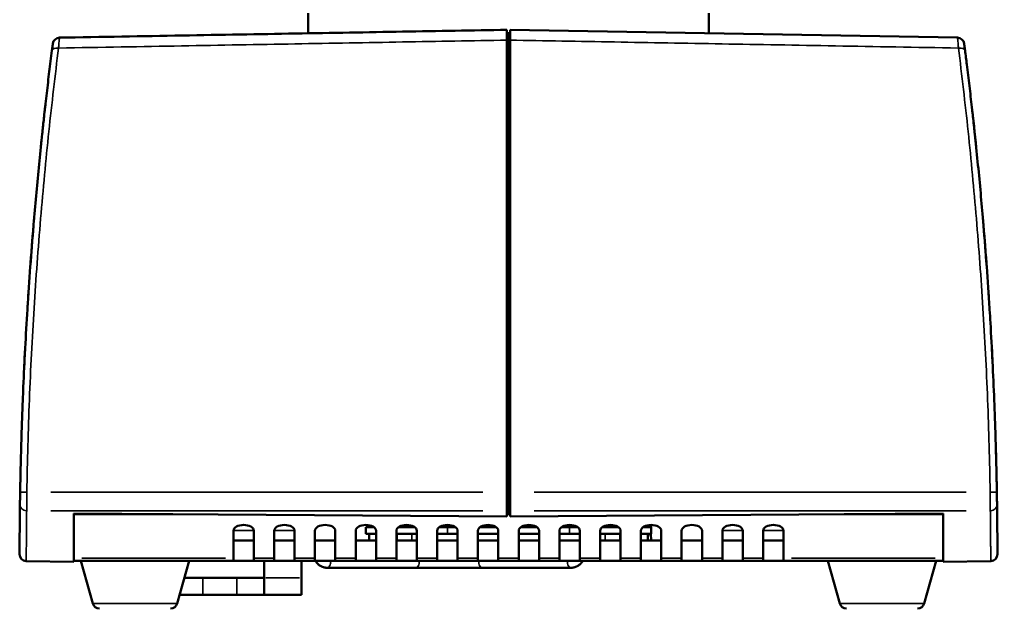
# Model space of a CAD drawing. Header units: millimetres. Extents: x 40 to 2195, y 40 to 1687.
# Drawn here: x 1667.8 to 1811.8, y 679.8 to 766.5 of the extents above; entities that cross this region are included whole.
import ezdxf

# ---------------------------------------------------------------- set-up
doc = ezdxf.new("R2010")
doc.units = ezdxf.units.MM
doc.header["$LTSCALE"] = 8
doc.layers.add('Visible (ISO)', color=7, linetype='Continuous', lineweight=50)
doc.layers.add('Visible Narrow (ISO)', color=7, linetype='Continuous', lineweight=35)

msp = doc.modelspace()

# ---------------------------------------------------------------- linework, layer by layer
at = {"layer": 'Visible (ISO)'}
for p, q in [((1710.292, 770.256), (1710.292, 764.498)), ((1769.292, 770.256), (1769.292, 764.498)), ((1739.542, 763.489), (1739.542, 765.009)), ((1740.042, 765.009), (1740.042, 763.489)), ((1740.042, 765.009), (1805.918, 763.859)), ((1739.792, 764.509), (1739.542, 764.513)), ((1739.542, 696.908), (1739.542, 763.489)), ((1739.792, 764.509), (1740.042, 764.513)), ((1739.792, 764.509), (1739.792, 763.244)), ((1739.792, 763.244), (1739.792, 764.509)), ((1739.792, 696.881), (1739.792, 763.244)), ((1739.792, 763.244), (1739.792, 696.881)), ((1740.042, 763.489), (1740.042, 696.908)), ((1672.051, 757.842), (1672.051, 757.842)), ((1672.051, 757.842), (1672.051, 757.842)), ((1807.534, 757.842), (1807.534, 757.842)), ((1807.534, 757.842), (1807.534, 757.842)), ((1809.741, 736.144), (1809.741, 736.142)), ((1810.453, 726.672), (1810.453, 726.667)), ((1668.477, 715.307), (1668.478, 715.311)), ((1739.542, 694.151), (1739.542, 696.908)), ((1739.792, 696.881), (1739.792, 694.588)), ((1739.792, 694.588), (1739.792, 696.881)), ((1740.042, 694.151), (1740.042, 696.908)), ((1739.542, 694.151), (1739.542, 693.287)), ((1739.792, 693.722), (1739.792, 694.588)), ((1739.792, 694.588), (1739.792, 693.722)), ((1740.042, 693.287), (1740.042, 694.151)), ((1675.792, 686.617), (1675.792, 693.769)), ((1739.542, 693.287), (1675.792, 693.769)), ((1675.792, 693.658), (1690.38, 693.658)), ((1739.792, 693.722), (1739.542, 693.718)), ((1739.542, 693.658), (1740.042, 693.658)), ((1739.792, 693.722), (1740.042, 693.718)), ((1740.042, 693.287), (1803.792, 693.769)), ((1789.205, 693.658), (1803.792, 693.658)), ((1803.792, 686.617), (1803.792, 693.769)), ((1699.292, 687.158), (1699.292, 691.2)), ((1702.292, 687.158), (1702.292, 691.2)), ((1705.292, 687.158), (1705.292, 691.2)), ((1708.292, 687.158), (1708.292, 691.2)), ((1711.292, 687.158), (1711.292, 691.2)), ((1714.292, 687.158), (1714.292, 691.2)), ((1717.292, 687.158), (1717.292, 691.2)), ((1719.941, 691.756), (1718.792, 691.756)), ((1718.792, 690.756), (1718.792, 691.756)), ((1720.292, 687.158), (1720.292, 691.2)), ((1723.292, 687.158), (1723.292, 691.2)), ((1725.941, 691.756), (1723.644, 691.756)), ((1726.292, 687.158), (1726.292, 691.2)), ((1729.292, 687.158), (1729.292, 691.2)), ((1730.792, 691.756), (1729.644, 691.756)), ((1730.792, 691.756), (1731.941, 691.756)), ((1732.292, 687.158), (1732.292, 691.2)), ((1735.292, 687.158), (1735.292, 691.2)), ((1735.644, 691.756), (1737.941, 691.756)), ((1738.292, 687.158), (1738.292, 691.2)), ((1741.292, 687.158), (1741.292, 691.2)), ((1741.644, 691.756), (1743.941, 691.756)), ((1744.292, 687.158), (1744.292, 691.2)), ((1747.292, 687.158), (1747.292, 691.2)), ((1747.644, 691.756), (1748.792, 691.756)), ((1749.941, 691.756), (1748.792, 691.756)), ((1750.292, 687.158), (1750.292, 691.2)), ((1753.292, 687.158), (1753.292, 691.2)), ((1755.941, 691.756), (1753.644, 691.756)), ((1756.292, 687.158), (1756.292, 691.2)), ((1759.292, 687.158), (1759.292, 691.2)), ((1760.792, 691.756), (1759.644, 691.756)), ((1760.792, 691.756), (1760.792, 692.066)), ((1760.792, 690.756), (1760.792, 691.756)), ((1762.292, 687.158), (1762.292, 691.2)), ((1765.292, 687.158), (1765.292, 691.2)), ((1768.292, 687.158), (1768.292, 691.2)), ((1771.292, 687.158), (1771.292, 691.2)), ((1774.292, 687.158), (1774.292, 691.2)), ((1777.292, 687.158), (1777.292, 691.2)), ((1780.292, 687.158), (1780.292, 691.2)), ((1702.292, 689.756), (1699.292, 689.756)), ((1708.292, 689.756), (1705.292, 689.756)), ((1711.292, 689.756), (1714.292, 689.756)), ((1717.292, 689.756), (1720.292, 689.756)), ((1720.292, 690.756), (1718.792, 690.756)), ((1719.292, 689.756), (1719.292, 690.756)), ((1723.4, 690.756), (1723.292, 690.756)), ((1723.292, 689.756), (1726.292, 689.756)), ((1725.578, 690.756), (1723.4, 690.756)), ((1725.578, 690.756), (1726.292, 690.756)), ((1730.792, 690.756), (1729.292, 690.756)), ((1729.292, 689.756), (1732.292, 689.756)), ((1730.792, 690.756), (1732.292, 690.756)), ((1735.292, 690.756), (1738.292, 690.756)), ((1735.292, 689.756), (1738.292, 689.756)), ((1741.292, 690.756), (1744.292, 690.756)), ((1741.292, 689.756), (1744.292, 689.756)), ((1747.292, 690.756), (1748.792, 690.756)), ((1747.292, 689.756), (1750.292, 689.756)), ((1750.292, 690.756), (1748.792, 690.756)), ((1753.292, 690.756), (1754.007, 690.756)), ((1753.292, 689.756), (1756.292, 689.756)), ((1756.185, 690.756), (1754.007, 690.756)), ((1756.292, 690.756), (1756.185, 690.756)), ((1760.792, 690.756), (1759.292, 690.756)), ((1759.292, 689.756), (1762.292, 689.756)), ((1760.292, 689.756), (1760.292, 690.756)), ((1760.792, 689.756), (1760.775, 690.756)), ((1765.292, 689.756), (1768.292, 689.756)), ((1774.292, 689.756), (1771.292, 689.756)), ((1780.292, 689.756), (1777.292, 689.756)), ((1699.292, 687.158), (1699.292, 686.756)), ((1702.292, 687.158), (1702.292, 686.756)), ((1705.292, 687.158), (1705.292, 686.756)), ((1708.292, 687.158), (1708.292, 686.756)), ((1711.292, 687.158), (1711.292, 686.756)), ((1714.292, 687.158), (1714.292, 686.756)), ((1717.292, 687.158), (1717.292, 686.756)), ((1720.292, 687.158), (1720.292, 686.756)), ((1723.292, 687.158), (1723.292, 686.756)), ((1726.292, 687.158), (1726.292, 686.756)), ((1729.292, 687.158), (1729.292, 686.756)), ((1732.292, 687.158), (1732.292, 686.756)), ((1735.292, 687.158), (1735.292, 686.756)), ((1738.292, 687.158), (1738.292, 686.756)), ((1741.292, 687.158), (1741.292, 686.756)), ((1744.292, 687.158), (1744.292, 686.756)), ((1747.292, 687.158), (1747.292, 686.756)), ((1750.292, 687.158), (1750.292, 686.756)), ((1753.292, 687.158), (1753.292, 686.756)), ((1756.292, 687.158), (1756.292, 686.756)), ((1759.292, 687.158), (1759.292, 686.756)), ((1762.292, 687.158), (1762.292, 686.756)), ((1765.292, 687.158), (1765.292, 686.756)), ((1768.292, 687.158), (1768.292, 686.756)), ((1771.292, 687.158), (1771.292, 686.756)), ((1774.292, 687.158), (1774.292, 686.756)), ((1777.292, 687.158), (1777.292, 686.756)), ((1780.292, 687.158), (1780.292, 686.756)), ((1668.78, 686.739), (1675.792, 686.617)), ((1699.292, 686.756), (1675.792, 686.756)), ((1678.585, 680.482), (1676.792, 686.756)), ((1691, 680.482), (1692.792, 686.756)), ((1699.292, 686.756), (1702.292, 686.756)), ((1705.292, 686.756), (1702.292, 686.756)), ((1703.792, 684.256), (1703.792, 686.756)), ((1705.292, 686.756), (1708.292, 686.756)), ((1711.292, 686.756), (1708.292, 686.756)), ((1709.292, 684.256), (1709.292, 686.756)), ((1711.292, 686.756), (1714.292, 686.756)), ((1713.042, 685.756), (1726.093, 685.756)), ((1717.292, 686.756), (1714.292, 686.756)), ((1717.292, 686.756), (1720.292, 686.756)), ((1723.292, 686.756), (1720.292, 686.756)), ((1723.292, 686.756), (1726.292, 686.756)), ((1726.093, 685.756), (1735.992, 685.756)), ((1729.292, 686.756), (1726.292, 686.756)), ((1729.292, 686.756), (1732.292, 686.756)), ((1735.292, 686.756), (1732.292, 686.756)), ((1735.292, 686.756), (1738.292, 686.756)), ((1735.992, 685.756), (1749.042, 685.756)), ((1741.292, 686.756), (1738.292, 686.756)), ((1741.292, 686.756), (1744.292, 686.756)), ((1747.292, 686.756), (1744.292, 686.756)), ((1747.292, 686.756), (1750.292, 686.756)), ((1753.292, 686.756), (1750.292, 686.756)), ((1753.292, 686.756), (1756.292, 686.756)), ((1759.292, 686.756), (1756.292, 686.756)), ((1759.292, 686.756), (1762.292, 686.756)), ((1765.292, 686.756), (1762.292, 686.756)), ((1765.292, 686.756), (1768.292, 686.756)), ((1771.292, 686.756), (1768.292, 686.756)), ((1771.292, 686.756), (1774.292, 686.756)), ((1777.292, 686.756), (1774.292, 686.756)), ((1777.292, 686.756), (1780.292, 686.756)), ((1803.792, 686.756), (1780.292, 686.756)), ((1788.585, 680.482), (1786.792, 686.756)), ((1801, 680.482), (1802.792, 686.756)), ((1810.805, 686.739), (1803.792, 686.617)), ((1692.078, 684.256), (1694.792, 684.256)), ((1699.792, 684.256), (1694.792, 684.256)), ((1699.792, 684.256), (1703.792, 684.256)), ((1703.792, 681.756), (1703.792, 684.256)), ((1709.292, 681.756), (1709.292, 684.256)), ((1694.792, 681.756), (1691.364, 681.756)), ((1699.792, 681.756), (1694.792, 681.756)), ((1703.792, 681.756), (1699.792, 681.756)), ((1709.292, 681.756), (1703.792, 681.756))]:
    msp.add_line(p, q, dxfattribs=at)
for centre, radius, start, end in [((1673.684, 762.859), 1, 91.00343, 172.6408), ((1805.901, 762.859), 1, 7.35593, 89), ((1759.542, 690.556), 0.8, 339.63587, 14.47751), ((1668.793, 687.739), 1, 179.90523, 269.24444), ((1810.792, 687.739), 1, 270.75556, 0.09477), ((1679.547, 680.756), 1, 195.9454, 270), ((1690.038, 680.756), 1, 270, 344.0546), ((1789.547, 680.756), 1, 195.9454, 270), ((1800.038, 680.756), 1, 270, 344.0546)]:
    msp.add_arc(centre, radius, start, end, dxfattribs=at)
for centre, major_axis, ratio, start_param, end_param in [((1669.539, 716.542), (-0.999, 0.05), 0.2981239, 6.2831828, 6.2832885), ((1810.046, 716.542), (0.999, 0.05), 0.2981239, 6.283081, 6.2831868), ((4043.457, 668.811), (-2375.634, 23.947), 0.5006114, 6.2812751, 6.2874038), ((-563.871, 668.813), (2375.633, 23.945), 0.5006114, 6.2789673, 6.2850959)]:
    msp.add_ellipse(centre, major_axis=major_axis, ratio=ratio, start_param=start_param, end_param=end_param, dxfattribs=at)
for points, knots in [([(1739.542, 765.009), (1734.505, 764.921), (1729.382, 764.832), (1724.2, 764.741), (1719.018, 764.651), (1713.776, 764.559), (1708.396, 764.465), (1703.016, 764.371), (1697.497, 764.275), (1691.722, 764.174), (1685.946, 764.073), (1679.915, 763.968), (1673.667, 763.859)], [0, 0, 0, 0, 0.25, 0.25, 0.25, 0.5, 0.5, 0.5, 0.75, 0.75, 0.75, 1, 1, 1, 1]), ([(1672.561, 761.962), (1672.43, 760.929), (1672.3, 759.89), (1672.045, 757.801), (1671.92, 756.75), (1671.674, 754.637), (1671.553, 753.574), (1671.357, 751.81), (1671.28, 751.111), (1671.18, 750.176), (1671.155, 749.943), (1670.989, 748.385), (1670.852, 747.051), (1670.582, 744.339), (1670.45, 742.96), (1670.193, 740.189), (1670.069, 738.796), (1669.937, 737.248), (1669.925, 737.1), (1669.742, 734.945), (1669.582, 732.926), (1669.278, 728.843), (1669.136, 726.78), (1668.988, 724.466), (1668.969, 724.169), (1668.95, 723.871), (1668.828, 721.914), (1668.718, 720.004), (1668.517, 716.186), (1668.426, 714.278), (1668.316, 711.718), (1668.289, 711.07), (1668.261, 710.381), (1668.26, 710.341), (1668.211, 709.114), (1668.168, 707.925), (1668.088, 705.545), (1668.051, 704.353), (1667.986, 701.969), (1667.956, 700.776), (1667.911, 698.679), (1667.894, 697.776), (1667.878, 696.871)], [0, 0, 0, 0, 0.0516617, 0.0516617, 0.1033844, 0.1033844, 0.1550977, 0.1550977, 0.1888116, 0.1888116, 0.2, 0.2, 0.263525, 0.263525, 0.3283349, 0.3283349, 0.3931447, 0.3931447, 0.4, 0.4, 0.4928142, 0.4928142, 0.5865627, 0.5865627, 0.5974619, 0.6, 0.6, 0.6858769, 0.6858769, 0.7711307, 0.7711307, 0.8, 0.8, 0.8017827, 0.8017827, 0.8546116, 0.8546116, 0.9074431, 0.9074431, 0.9601682, 0.9601682, 1, 1, 1, 1]), ([(1672.693, 762.987), (1672.693, 762.987), (1672.691, 762.972), (1672.683, 762.913), (1672.677, 762.869), (1672.662, 762.752), (1672.653, 762.68), (1672.631, 762.51), (1672.619, 762.413), (1672.592, 762.201), (1672.577, 762.087), (1672.561, 761.962)], [0, 0, 0, 0, 0.2, 0.2, 0.4, 0.4, 0.6, 0.6, 0.8, 0.8, 1, 1, 1, 1]), ([(1807.024, 761.962), (1807.008, 762.087), (1806.993, 762.201), (1806.98, 762.307), (1806.966, 762.413), (1806.954, 762.51), (1806.943, 762.595), (1806.932, 762.68), (1806.923, 762.752), (1806.915, 762.81), (1806.908, 762.869), (1806.902, 762.913), (1806.898, 762.943), (1806.894, 762.972), (1806.892, 762.987), (1806.892, 762.987)], [0, 0, 0, 0, 0.2, 0.2, 0.2, 0.4, 0.4, 0.4, 0.6, 0.6, 0.6, 0.8, 0.8, 0.8, 1, 1, 1, 1]), ([(1811.707, 696.871), (1811.686, 698.069), (1811.662, 699.264), (1811.607, 701.653), (1811.576, 702.847), (1811.507, 705.231), (1811.469, 706.422), (1811.396, 708.498), (1811.363, 709.384), (1811.326, 710.32), (1811.324, 710.37), (1811.246, 712.33), (1811.161, 714.236), (1810.973, 718.05), (1810.869, 719.958), (1810.718, 722.512), (1810.679, 723.164), (1810.635, 723.861), (1810.632, 723.907), (1810.5, 726.027), (1810.359, 728.092), (1810.061, 732.178), (1809.903, 734.199), (1809.715, 736.456), (1809.694, 736.704), (1809.661, 737.09), (1809.649, 737.228), (1809.521, 738.735), (1809.4, 740.099), (1809.146, 742.847), (1809.013, 744.232), (1808.74, 746.984), (1808.599, 748.352), (1808.431, 749.933), (1808.407, 750.157), (1808.268, 751.457), (1808.15, 752.527), (1807.909, 754.656), (1807.787, 755.715), (1807.537, 757.82), (1807.411, 758.865), (1807.197, 760.593), (1807.111, 761.279), (1807.024, 761.962)], [0, 0, 0, 0, 0.0527259, 0.0527259, 0.1055303, 0.1055303, 0.158349, 0.158349, 0.1977539, 0.1977539, 0.2, 0.2, 0.2849887, 0.2849887, 0.3706017, 0.3706017, 0.4, 0.4, 0.4020757, 0.4020757, 0.495775, 0.495775, 0.5885432, 0.5885432, 0.6, 0.6, 0.6063935, 0.6063935, 0.6697975, 0.6697975, 0.7348987, 0.7348987, 0.8, 0.8, 0.8107264, 0.8107264, 0.8624487, 0.8624487, 0.914186, 0.914186, 0.9658421, 0.9658421, 1, 1, 1, 1]), ([(1808.251, 751.6), (1808.276, 751.376), (1808.3, 751.155), (1808.341, 750.776), (1808.358, 750.612), (1808.375, 750.453)], [0.12258913, 0.12258913, 0.12258913, 0.12258913, 0.19186316, 0.19186316, 0.24561168, 0.24561168, 0.24561168, 0.24561168]), ([(1670.921, 747.691), (1670.921, 747.691), (1670.921, 747.691), (1670.921, 747.691), (1670.921, 747.691), (1670.921, 747.691), (1670.921, 747.692), (1670.921, 747.692), (1670.921, 747.693), (1670.921, 747.707), (1670.922, 747.72), (1670.923, 747.736), (1670.924, 747.737), (1670.924, 747.739), (1670.924, 747.74), (1670.924, 747.74), (1670.924, 747.74), (1670.924, 747.741), (1670.924, 747.741), (1670.924, 747.741), (1670.924, 747.741), (1670.924, 747.741), (1670.924, 747.742), (1670.924, 747.742), (1670.924, 747.742), (1670.924, 747.742), (1670.924, 747.742), (1670.924, 747.742)], [0, 0, 0, 0, 0.0000157912, 0.0000157912, 0.0000473735, 0.0000473735, 0.0001105382, 0.0001105382, 0.0002692522, 0.0002692522, 0.0043179774, 0.0043179774, 0.0048317632, 0.0048317632, 0.0049606971, 0.0049606971, 0.005024367, 0.005024367, 0.005087854, 0.005087854, 0.0052147949, 0.0052147949, 0.0054678029, 0.0054678029, 0.0058147639, 0.0058147639, 0.0077432415, 0.0077432415, 0.0077432415, 0.0077432415]), ([(1670.924, 747.742), (1670.924, 747.742), (1670.924, 747.742), (1670.924, 747.743), (1670.924, 747.744), (1670.925, 747.748), (1670.925, 747.755), (1670.93, 747.795), (1670.936, 747.856), (1670.961, 748.099), (1670.986, 748.34), (1671.018, 748.651)], [0.0735846, 0.0735846, 0.0735846, 0.0735846, 0.07699958, 0.07699958, 0.08756722, 0.08756722, 0.11928411, 0.11928411, 0.21482314, 0.21482314, 0.3779671, 0.3779671, 0.3779671, 0.3779671]), ([(1808.568, 748.638), (1808.6, 748.329), (1808.625, 748.089), (1808.648, 747.865), (1808.654, 747.812), (1808.659, 747.763), (1808.66, 747.753), (1808.661, 747.745), (1808.661, 747.743), (1808.661, 747.742), (1808.661, 747.742), (1808.661, 747.742), (1808.661, 747.742), (1808.661, 747.742), (1808.661, 747.741), (1808.661, 747.741), (1808.661, 747.741), (1808.661, 747.741), (1808.661, 747.741), (1808.661, 747.74), (1808.661, 747.74), (1808.661, 747.74), (1808.661, 747.739), (1808.661, 747.737), (1808.662, 747.735), (1808.663, 747.72), (1808.663, 747.707), (1808.664, 747.693), (1808.664, 747.692), (1808.664, 747.692), (1808.664, 747.691), (1808.664, 747.691), (1808.664, 747.691), (1808.664, 747.691)], [0, 0, 0, 0, 0.1636211, 0.1636211, 0.24301048, 0.24301048, 0.28298877, 0.28298877, 0.29797037, 0.29797037, 0.30358787, 0.30358787, 0.30411462, 0.30411462, 0.30436733, 0.30436733, 0.30449429, 0.30449429, 0.30455776, 0.30455776, 0.30462133, 0.30462133, 0.30474948, 0.30474948, 0.3052605, 0.3052605, 0.30930271, 0.30930271, 0.30946545, 0.30946545, 0.30952852, 0.30952852, 0.30956005, 0.30956005, 0.30956005, 0.30956005]), ([(1811.573, 702.937), (1811.573, 702.937), (1811.573, 702.937), (1811.573, 702.936), (1811.573, 702.936), (1811.573, 702.931), (1811.573, 702.925), (1811.574, 702.886), (1811.576, 702.826), (1811.582, 702.583), (1811.589, 702.333), (1811.597, 702.009)], [0.08003953, 0.08003953, 0.08003953, 0.08003953, 0.08311214, 0.08311214, 0.09368998, 0.09368998, 0.12543665, 0.12543665, 0.22104383, 0.22104383, 0.39132386, 0.39132386, 0.39132386, 0.39132386]), ([(1811.573, 702.937), (1811.573, 702.937), (1811.573, 702.937), (1811.573, 702.936), (1811.573, 702.936), (1811.573, 702.931), (1811.573, 702.925), (1811.574, 702.886), (1811.576, 702.826), (1811.579, 702.696), (1811.58, 702.645), (1811.582, 702.587)], [0.08261042, 0.08261042, 0.08261042, 0.08261042, 0.08311214, 0.08311214, 0.09368998, 0.09368998, 0.12543665, 0.12543665, 0.22104383, 0.22104383, 0.26841826, 0.26841826, 0.26841826, 0.26841826]), ([(1667.968, 701.193), (1667.971, 701.351), (1667.975, 701.499), (1667.982, 701.77), (1667.985, 701.894), (1667.988, 702.009)], [0.3737659, 0.3737659, 0.3737659, 0.3737659, 0.43653316, 0.43653316, 0.49635959, 0.49635959, 0.49635959, 0.49635959]), ([(1667.918, 698.998), (1667.923, 699.226), (1667.928, 699.45), (1667.936, 699.838), (1667.94, 700.005), (1667.944, 700.169)], [0.12412213, 0.12412213, 0.12412213, 0.12412213, 0.19414902, 0.19414902, 0.24923036, 0.24923036, 0.24923036, 0.24923036]), ([(1667.878, 696.871), (1667.876, 696.724), (1667.873, 696.578), (1667.871, 696.434), (1667.869, 696.29), (1667.867, 696.146), (1667.864, 696.01), (1667.862, 695.873), (1667.86, 695.742), (1667.858, 695.621), (1667.857, 695.5), (1667.855, 695.388), (1667.854, 695.289), (1667.852, 695.19), (1667.851, 695.104), (1667.85, 695.03)], [0.00000001, 0.00000001, 0.00000001, 0.00000001, 0.2, 0.2, 0.2, 0.4, 0.4, 0.4, 0.6, 0.6, 0.6, 0.8, 0.8, 0.8, 1, 1, 1, 1]), ([(1811.735, 695.03), (1811.734, 695.104), (1811.733, 695.19), (1811.731, 695.289), (1811.73, 695.388), (1811.728, 695.5), (1811.726, 695.621), (1811.725, 695.742), (1811.723, 695.873), (1811.721, 696.01), (1811.718, 696.146), (1811.716, 696.29), (1811.714, 696.434), (1811.711, 696.578), (1811.709, 696.724), (1811.707, 696.871)], [0.00000015, 0.00000015, 0.00000015, 0.00000015, 0.2, 0.2, 0.2, 0.4, 0.4, 0.4, 0.6, 0.6, 0.6, 0.8, 0.8, 0.8, 1, 1, 1, 1]), ([(1811.744, 694.333), (1811.747, 694.131), (1811.749, 693.943), (1811.752, 693.678), (1811.753, 693.589), (1811.754, 693.504)], [0.3732276, 0.3732276, 0.3732276, 0.3732276, 0.4534576, 0.4534576, 0.49774793, 0.49774793, 0.49774793, 0.49774793]), ([(1667.821, 692.588), (1667.821, 692.588), (1667.821, 692.588), (1667.821, 692.588), (1667.821, 692.588), (1667.821, 692.588), (1667.821, 692.589), (1667.821, 692.595), (1667.821, 692.604), (1667.822, 692.656), (1667.823, 692.736), (1667.825, 693.008), (1667.828, 693.235), (1667.831, 693.519)], [0.07818728, 0.07818728, 0.07818728, 0.07818728, 0.0783127, 0.0783127, 0.08237256, 0.08237256, 0.09455279, 0.09455279, 0.1311137, 0.1311137, 0.24135859, 0.24135859, 0.39009391, 0.39009391, 0.39009391, 0.39009391]), ([(1667.821, 692.588), (1667.821, 692.588), (1667.821, 692.588), (1667.821, 692.588), (1667.821, 692.589), (1667.821, 692.595), (1667.821, 692.604), (1667.822, 692.656), (1667.823, 692.736), (1667.824, 692.878), (1667.824, 692.908), (1667.825, 692.939)], [0.08071708, 0.08071708, 0.08071708, 0.08071708, 0.08237256, 0.08237256, 0.09455279, 0.09455279, 0.1311137, 0.1311137, 0.24135859, 0.24135859, 0.26712484, 0.26712484, 0.26712484, 0.26712484]), ([(1811.754, 693.504), (1811.758, 693.187), (1811.76, 692.941), (1811.763, 692.712), (1811.763, 692.658), (1811.764, 692.609), (1811.764, 692.598), (1811.764, 692.59), (1811.764, 692.588), (1811.764, 692.588), (1811.764, 692.588), (1811.764, 692.587), (1811.764, 692.587), (1811.764, 692.587), (1811.764, 692.587), (1811.764, 692.587), (1811.764, 692.587), (1811.764, 692.586), (1811.764, 692.586), (1811.764, 692.586), (1811.764, 692.586), (1811.764, 692.585), (1811.764, 692.585), (1811.764, 692.584), (1811.764, 692.583), (1811.764, 692.583), (1811.764, 692.583), (1811.764, 692.583), (1811.764, 692.583), (1811.764, 692.298), (1811.763, 692.706), (1811.763, 692.659)], [0, 0, 0, 0, 0.16770992, 0.16770992, 0.24925802, 0.24925802, 0.29041828, 0.29041828, 0.30584282, 0.30584282, 0.30873461, 0.30873461, 0.31090349, 0.31090349, 0.31142133, 0.31142133, 0.31155129, 0.31155129, 0.31161632, 0.31161632, 0.31168155, 0.31168155, 0.31181349, 0.31181349, 0.31194314, 0.31194314, 0.31197547, 0.31197547, 0.31199163, 0.31199163, 0.3977946, 0.3977946, 0.3977946, 0.3977946]), ([(1811.763, 692.659), (1811.763, 692.646), (1811.763, 692.635), (1811.764, 692.609), (1811.764, 692.598), (1811.764, 692.59), (1811.764, 692.588), (1811.764, 692.588), (1811.764, 692.588), (1811.764, 692.587), (1811.764, 692.587), (1811.764, 692.587), (1811.764, 692.587), (1811.764, 692.587), (1811.764, 692.587), (1811.764, 692.586), (1811.764, 692.586), (1811.764, 692.586), (1811.764, 692.586), (1811.764, 692.585), (1811.764, 692.585), (1811.764, 692.584), (1811.764, 692.583), (1811.764, 692.583), (1811.764, 692.583), (1811.764, 692.583), (1811.764, 692.583), (1811.764, 692.298), (1811.763, 692.706), (1811.763, 692.659)], [0.22596042, 0.22596042, 0.22596042, 0.22596042, 0.24925802, 0.24925802, 0.29041828, 0.29041828, 0.30584282, 0.30584282, 0.30873461, 0.30873461, 0.31090349, 0.31090349, 0.31142133, 0.31142133, 0.31155129, 0.31155129, 0.31161632, 0.31161632, 0.31168155, 0.31168155, 0.31181349, 0.31181349, 0.31194314, 0.31194314, 0.31197547, 0.31197547, 0.31199163, 0.31199163, 0.3977946, 0.3977946, 0.3977946, 0.3977946]), ([(1667.821, 692.583), (1667.821, 692.583), (1667.821, 692.583), (1667.821, 692.583), (1667.821, 692.584), (1667.821, 692.585), (1667.821, 692.585), (1667.821, 692.586), (1667.821, 692.586), (1667.821, 692.586), (1667.821, 692.586), (1667.821, 692.586), (1667.821, 692.586), (1667.821, 692.587), (1667.821, 692.587), (1667.821, 692.588), (1667.821, 692.587), (1667.821, 692.587), (1667.821, 692.588), (1667.821, 692.588)], [0, 0, 0, 0, 0.0000324076, 0.0000324076, 0.0001623123, 0.0001623123, 0.0002940123, 0.0002940123, 0.0003594095, 0.0003594095, 0.0004246913, 0.0004246913, 0.0004897087, 0.0004897087, 0.0006196637, 0.0006196637, 0.0026941487, 0.0026941487, 0.0032431653, 0.0032431653, 0.0032431653, 0.0032431653]), ([(1713.042, 685.756), (1712.874, 685.756), (1712.705, 685.781), (1712.382, 685.873), (1712.228, 685.94), (1711.943, 686.11), (1711.812, 686.211), (1711.575, 686.439), (1711.469, 686.566), (1711.362, 686.72), (1711.35, 686.738), (1711.337, 686.756)], [0, 0, 0, 0, 0.19892447, 0.19892447, 0.39784894, 0.39784894, 0.59677341, 0.59677341, 0.79569789, 0.79569789, 0.82241373, 0.82241373, 0.82241373, 0.82241373]), ([(1749.042, 685.756), (1749.211, 685.756), (1749.38, 685.781), (1749.703, 685.873), (1749.857, 685.94), (1750.142, 686.11), (1750.273, 686.211), (1750.51, 686.439), (1750.616, 686.566), (1750.723, 686.72), (1750.735, 686.738), (1750.748, 686.756)], [0, 0, 0, 0, 0.19892447, 0.19892447, 0.39784894, 0.39784894, 0.59677341, 0.59677341, 0.79569789, 0.79569789, 0.82241373, 0.82241373, 0.82241373, 0.82241373])]:
    msp.add_open_spline(points, degree=3, knots=knots, dxfattribs=at)
for points in [[(1671.48, 752.92), (1671.494, 753.044), (1671.507, 753.16), (1671.519, 753.266)], [(1671.519, 753.266), (1671.519, 753.271), (1671.52, 753.275), (1671.52, 753.279)], [(1671.53, 753.363), (1671.558, 753.616), (1671.587, 753.867), (1671.615, 754.113)], [(1671.536, 753.418), (1671.562, 753.649), (1671.588, 753.878), (1671.613, 754.101)], [(1807.97, 754.113), (1807.971, 754.109), (1807.971, 754.105), (1807.972, 754.101)], [(1808.065, 753.279), (1808.08, 753.139), (1808.098, 752.982), (1808.117, 752.812)], [(1808.117, 752.812), (1808.162, 752.405), (1808.208, 751.996), (1808.251, 751.6)], [(1671.334, 751.6), (1671.334, 751.604), (1671.335, 751.608), (1671.335, 751.612)], [(1808.483, 749.442), (1808.515, 749.146), (1808.543, 748.878), (1808.567, 748.651)], [(1669.356, 729.879), (1669.512, 732.02), (1669.675, 734.112), (1669.844, 736.144)], [(1809.741, 736.142), (1809.911, 734.101), (1810.075, 732), (1810.231, 729.85)], [(1669.354, 729.85), (1669.355, 729.86), (1669.355, 729.869), (1669.356, 729.879)], [(1669.067, 725.689), (1669.088, 726.018), (1669.11, 726.345), (1669.132, 726.672)], [(1810.453, 726.667), (1810.477, 726.308), (1810.501, 725.949), (1810.525, 725.587)], [(1668.54, 716.592), (1668.569, 717.159), (1668.598, 717.724), (1668.628, 718.287)], [(1810.965, 718.135), (1810.992, 717.622), (1811.019, 717.108), (1811.044, 716.592)], [(1668.478, 715.311), (1668.498, 715.744), (1668.52, 716.176), (1668.541, 716.592)], [(1811.044, 716.592), (1811.065, 716.175), (1811.087, 715.742), (1811.108, 715.307)], [(1668.215, 709.185), (1668.221, 709.332), (1668.228, 709.524), (1668.237, 709.754)], [(1811.348, 709.754), (1811.348, 709.75), (1811.348, 709.747), (1811.349, 709.744)], [(1811.349, 709.744), (1811.357, 709.518), (1811.364, 709.33), (1811.37, 709.185)], [(1667.904, 698.282), (1667.909, 698.524), (1667.914, 698.764), (1667.918, 698.998)], [(1811.667, 698.998), (1811.667, 698.994), (1811.667, 698.99), (1811.667, 698.986)], [(1811.667, 698.986), (1811.671, 698.776), (1811.675, 698.561), (1811.68, 698.345)], [(1702.292, 691.2), (1702.292, 691.426), (1701.968, 691.878), (1700.792, 692.16), (1699.617, 691.878), (1699.293, 691.426), (1699.292, 691.2)], [(1708.292, 691.2), (1708.292, 691.426), (1707.968, 691.878), (1706.792, 692.16), (1705.617, 691.878), (1705.293, 691.426), (1705.292, 691.2)], [(1714.292, 691.2), (1714.292, 691.426), (1713.968, 691.878), (1712.792, 692.16), (1711.617, 691.878), (1711.293, 691.426), (1711.292, 691.2)], [(1720.292, 691.2), (1720.292, 691.426), (1719.968, 691.878), (1718.792, 692.16), (1717.617, 691.878), (1717.293, 691.426), (1717.292, 691.2)], [(1726.292, 691.2), (1726.292, 691.426), (1725.968, 691.878), (1724.792, 692.16), (1723.617, 691.878), (1723.293, 691.426), (1723.292, 691.2)], [(1732.292, 691.2), (1732.292, 691.426), (1731.968, 691.878), (1730.792, 692.16), (1729.617, 691.878), (1729.293, 691.426), (1729.292, 691.2)], [(1738.292, 691.2), (1738.292, 691.426), (1737.968, 691.878), (1736.792, 692.16), (1735.617, 691.878), (1735.293, 691.426), (1735.292, 691.2)], [(1744.292, 691.2), (1744.292, 691.426), (1743.968, 691.878), (1742.792, 692.16), (1741.617, 691.878), (1741.293, 691.426), (1741.292, 691.2)], [(1750.292, 691.2), (1750.292, 691.426), (1749.968, 691.878), (1748.792, 692.16), (1747.617, 691.878), (1747.293, 691.426), (1747.292, 691.2)], [(1756.292, 691.2), (1756.292, 691.426), (1755.968, 691.878), (1754.792, 692.16), (1753.617, 691.878), (1753.293, 691.426), (1753.292, 691.2)], [(1762.292, 691.2), (1762.292, 691.426), (1761.968, 691.878), (1760.792, 692.16), (1759.617, 691.878), (1759.293, 691.426), (1759.292, 691.2)], [(1768.292, 691.2), (1768.292, 691.426), (1767.968, 691.878), (1766.792, 692.16), (1765.617, 691.878), (1765.293, 691.426), (1765.292, 691.2)], [(1774.292, 691.2), (1774.292, 691.426), (1773.968, 691.878), (1772.792, 692.16), (1771.617, 691.878), (1771.293, 691.426), (1771.292, 691.2)], [(1780.292, 691.2), (1780.292, 691.426), (1779.968, 691.878), (1778.792, 692.16), (1777.617, 691.878), (1777.293, 691.426), (1777.292, 691.2)]]:
    msp.add_open_spline(points, degree=3, dxfattribs=at)
at = {"layer": 'Visible Narrow (ISO)'}
for p, q in [((1739.78, 763.244), (1739.555, 763.246)), ((1739.805, 763.244), (1740.03, 763.246)), ((1736.008, 696.908), (1672.395, 696.908)), ((1739.78, 696.881), (1739.555, 696.881)), ((1739.805, 696.881), (1740.03, 696.881)), ((1807.19, 696.908), (1743.577, 696.908)), ((1736.007, 694.151), (1672.376, 694.15)), ((1739.78, 694.587), (1739.555, 694.584)), ((1739.805, 694.587), (1740.03, 694.584)), ((1807.209, 694.15), (1743.578, 694.151)), ((1702.139, 691.256), (1699.446, 691.256)), ((1708.139, 691.256), (1705.446, 691.256)), ((1730.792, 691.706), (1730.792, 690.806)), ((1748.792, 691.706), (1748.792, 690.806)), ((1774.139, 691.256), (1771.446, 691.256)), ((1780.139, 691.256), (1777.446, 691.256)), ((1723.4, 690.706), (1723.4, 689.806)), ((1725.578, 690.706), (1725.578, 689.806)), ((1754.007, 690.706), (1754.007, 689.806)), ((1756.185, 690.706), (1756.185, 689.806)), ((1698.117, 687.158), (1676.967, 687.158)), ((1705.142, 687.158), (1702.442, 687.158)), ((1711.142, 687.158), (1708.442, 687.158)), ((1717.142, 687.158), (1714.442, 687.158)), ((1723.142, 687.158), (1720.442, 687.158)), ((1729.142, 687.158), (1726.442, 687.158)), ((1735.142, 687.158), (1732.442, 687.158)), ((1741.142, 687.158), (1738.442, 687.158)), ((1747.142, 687.158), (1744.442, 687.158)), ((1753.142, 687.158), (1750.442, 687.158)), ((1759.142, 687.158), (1756.442, 687.158)), ((1765.142, 687.158), (1762.442, 687.158)), ((1771.142, 687.158), (1768.442, 687.158)), ((1777.142, 687.158), (1774.442, 687.158)), ((1802.617, 687.158), (1781.467, 687.158)), ((1694.792, 684.131), (1694.792, 681.881)), ((1699.792, 684.131), (1699.792, 681.881)), ((1709.017, 684.256), (1704.067, 684.256)), ((1690.923, 680.482), (1678.662, 680.482)), ((1800.923, 680.482), (1788.662, 680.482))]:
    msp.add_line(p, q, dxfattribs=at)
for centre, major_axis, ratio, start_param, end_param in [((1673.553, 761.835), (-0.992, 0.126), 0.4845127, 4.8661475, 6.2085966), ((1806.032, 761.835), (0.992, 0.126), 0.4845145, 0.0746328, 1.4170461), ((1669.539, 716.542), (-0.999, 0.05), 0.2981239, 0.0003901, 0.0055478), ((1810.046, 716.542), (0.999, 0.05), 0.2981239, 6.2831574, 6.2831711), ((1668.878, 696.854), (-1, 0.017), 0.053097, 4.8083652, 6.2055054), ((1810.707, 696.854), (1, 0.017), 0.053097, 0.0776246, 1.4748156), ((1668.85, 695.016), (-1, 0.014), 0.8660348, 0.0787052, 1.4953985), ((1810.735, 695.016), (1, 0.014), 0.8660349, 4.7877832, 6.2044197), ((1713.042, 686.556), (0, -0.8), 0.7071068, 0.0911738, 1.7323028), ((1726.093, 686.556), (0, -0.8), 0.7071068, 0.0911738, 1.7323028), ((1735.992, 686.556), (0, -0.8), 0.7071068, 4.5508826, 6.1920115), ((1749.042, 686.556), (0, -0.8), 0.7071068, 4.5508826, 6.1920115)]:
    msp.add_ellipse(centre, major_axis=major_axis, ratio=ratio, start_param=start_param, end_param=end_param, dxfattribs=at)
for points, knots in [([(1673.667, 763.859), (1673.666, 763.859), (1673.661, 763.814), (1673.643, 763.614), (1673.615, 763.291), (1673.579, 762.859), (1673.551, 762.51), (1673.536, 762.325)], [0.00000031, 0.00000031, 0.00000031, 0.00000031, 0.2, 0.4, 0.6, 0.8, 0.99999635, 0.99999635, 0.99999635, 0.99999635]), ([(1739.542, 763.489), (1734.497, 763.4), (1729.365, 763.309), (1724.173, 763.218), (1718.982, 763.126), (1713.731, 763.033), (1708.34, 762.938), (1702.95, 762.843), (1697.42, 762.746), (1691.633, 762.644), (1685.845, 762.542), (1679.8, 762.435), (1673.536, 762.325)], [0, 0, 0, 0, 0.25, 0.25, 0.25, 0.5, 0.5, 0.5, 0.75, 0.75, 0.75, 1, 1, 1, 1]), ([(1740.042, 763.489), (1745.086, 763.4), (1750.217, 763.309), (1755.407, 763.218), (1760.597, 763.126), (1765.847, 763.034), (1771.237, 762.938), (1776.628, 762.843), (1782.158, 762.746), (1787.947, 762.644), (1793.736, 762.542), (1799.783, 762.435), (1806.049, 762.325)], [0, 0, 0, 0, 0.25, 0.25, 0.25, 0.5, 0.5, 0.5, 0.75, 0.75, 0.75, 1, 1, 1, 1]), ([(1806.049, 762.325), (1806.034, 762.51), (1806.006, 762.859), (1805.97, 763.291), (1805.942, 763.614), (1805.924, 763.814), (1805.919, 763.859), (1805.918, 763.859)], [0.00000013, 0.00000013, 0.00000013, 0.00000013, 0.2, 0.4, 0.6, 0.8, 1, 1, 1, 1]), ([(1668.841, 694.15), (1668.829, 693.311), (1668.809, 691.644), (1668.794, 689.268), (1668.781, 687.588), (1668.78, 686.739)], [0, 0, 0, 0, 0.33333333, 0.66666667, 0.99999992, 0.99999992, 0.99999992, 0.99999992]), ([(1810.805, 686.739), (1810.804, 687.339), (1810.8, 687.947), (1810.795, 688.742), (1810.794, 688.924), (1810.793, 689.107), (1810.789, 689.562), (1810.786, 690.019), (1810.78, 690.832), (1810.778, 691.185), (1810.773, 691.651), (1810.772, 691.759), (1810.765, 692.52), (1810.757, 693.192), (1810.746, 693.97), (1810.745, 694.06), (1810.744, 694.15)], [0.00000009, 0.00000009, 0.00000009, 0.00000009, 0.25702263, 0.25702263, 0.33333333, 0.33333333, 0.33333333, 0.52368318, 0.52368318, 0.66666667, 0.66666667, 0.70929229, 0.70929229, 0.96652691, 0.96652691, 0.99999999, 0.99999999, 0.99999999, 0.99999999])]:
    msp.add_open_spline(points, degree=3, knots=knots, dxfattribs=at)
for points in [[(1673.536, 762.325), (1673.029, 758.315), (1672.071, 750.094), (1670.849, 737.251), (1669.88, 724.028), (1669.195, 710.553), (1668.938, 701.461), (1668.861, 696.908)], [(1810.724, 696.908), (1810.647, 701.461), (1810.39, 710.553), (1809.705, 724.028), (1808.736, 737.251), (1807.514, 750.094), (1806.556, 758.315), (1806.049, 762.325)], [(1668.861, 696.908), (1668.858, 696.688), (1668.854, 696.246), (1668.848, 695.607), (1668.844, 695.023), (1668.841, 694.522), (1668.841, 694.26), (1668.841, 694.15)], [(1810.744, 694.15), (1810.744, 694.26), (1810.744, 694.522), (1810.741, 695.023), (1810.737, 695.607), (1810.731, 696.246), (1810.727, 696.688), (1810.724, 696.908)]]:
    msp.add_open_spline(points, degree=3, dxfattribs=at)

doc.saveas('drawing.dxf')
